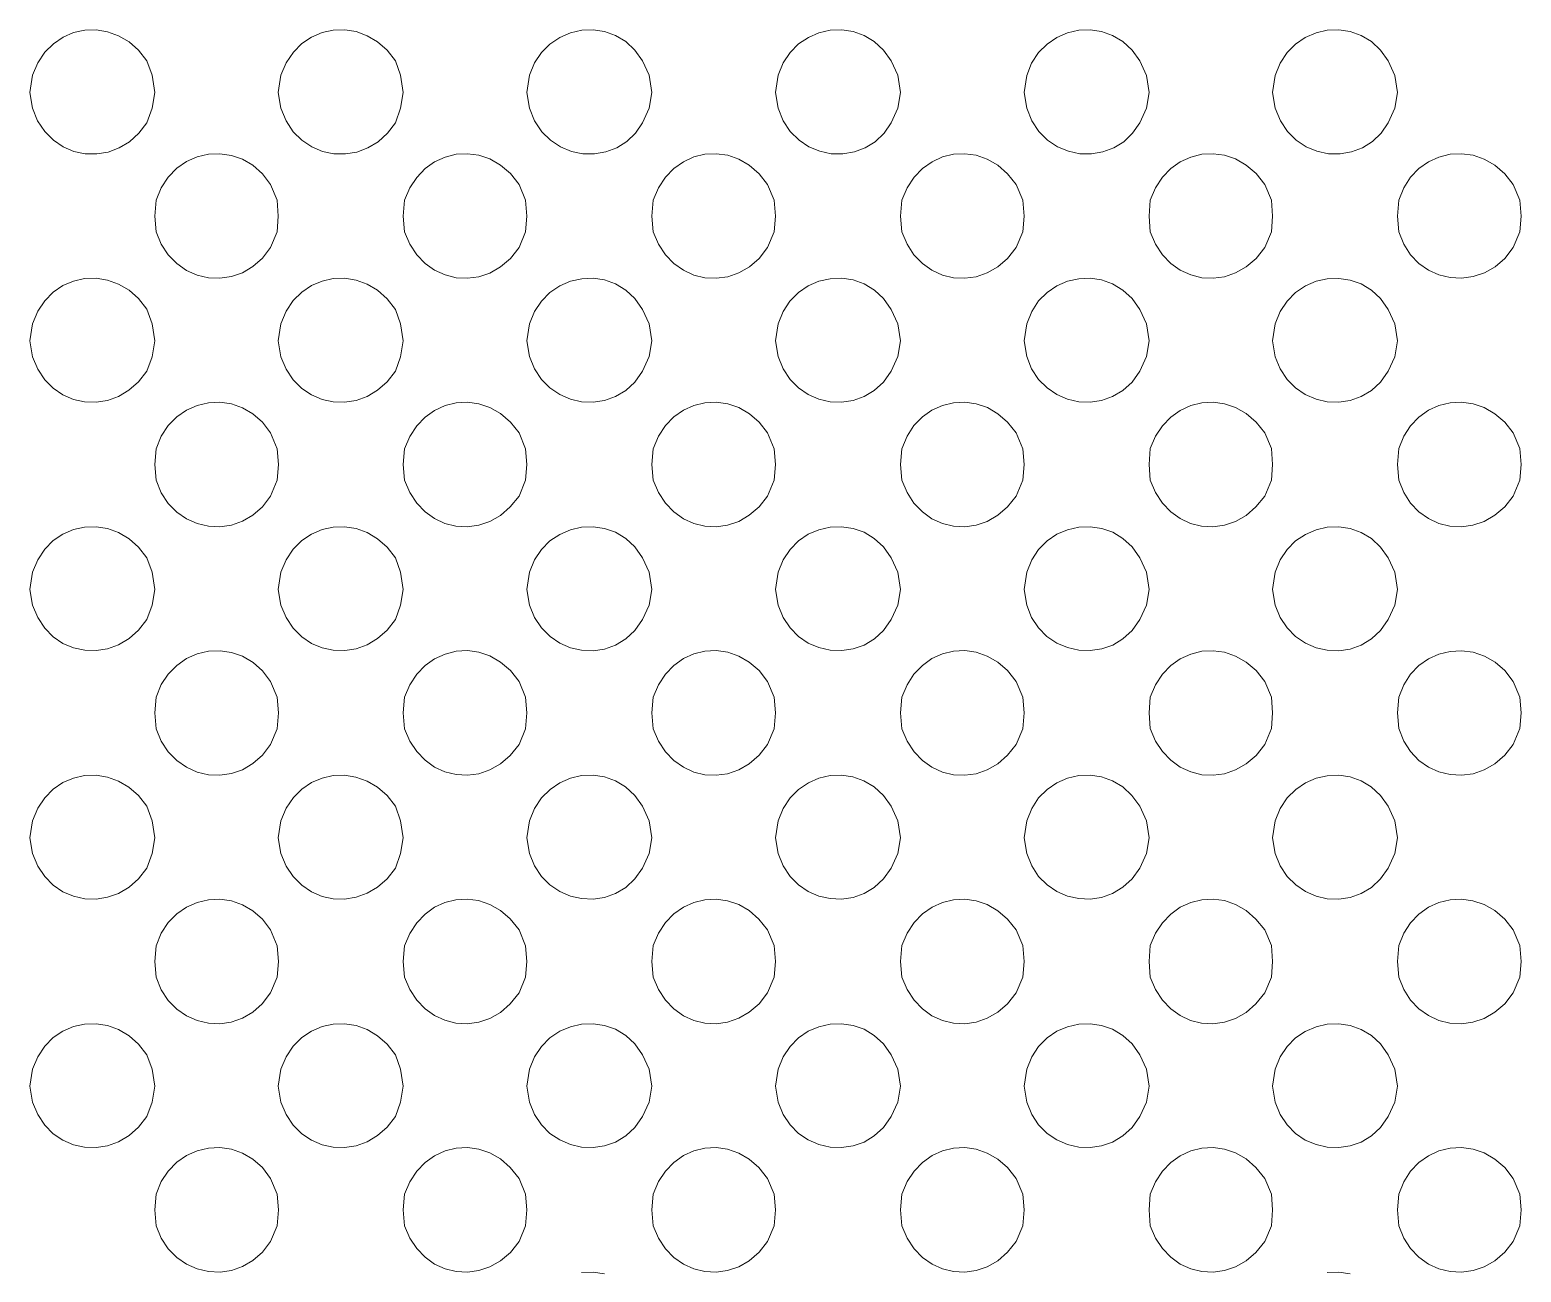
# Model space of a CAD drawing. Extents: x 0 to 243, y -13 to 276.
# Drawn here: x 154.65 to 184.38, y 211.48 to 236.25 of the extents above; entities that cross this region are included whole.
import ezdxf

# ---------------------------------------------------------------- set-up
doc = ezdxf.new("R2010")
doc.units = 0
doc.layers.add('GEOMETRY', color=7, linetype='Continuous')

msp = doc.modelspace()

# ---------------------------------------------------------------- linework, layer by layer
at = {"layer": 'GEOMETRY', "lineweight": 13}
for points in [[(157.138, 235.003), (157.086, 235.345), (156.981, 235.632), (156.816, 235.845), (156.626, 236.012), (156.417, 236.135), (156.197, 236.214), (155.97, 236.25), (155.742, 236.244), (155.52, 236.196), (155.31, 236.106), (155.117, 235.975), (154.947, 235.805), (154.806, 235.594), (154.7, 235.345), (154.648, 235.003), (154.7, 234.689), (154.804, 234.434), (154.945, 234.221), (155.117, 234.048), (155.313, 233.917), (155.527, 233.828), (155.752, 233.781), (155.983, 233.777), (156.211, 233.815), (156.432, 233.896), (156.638, 234.02), (156.824, 234.188), (156.981, 234.399), (157.086, 234.689), (157.138, 235.003)], [(162.093, 235.003), (162.04, 235.345), (161.936, 235.632), (161.77, 235.845), (161.58, 236.012), (161.372, 236.135), (161.151, 236.215), (160.925, 236.251), (160.697, 236.245), (160.475, 236.196), (160.265, 236.107), (160.072, 235.976), (159.902, 235.805), (159.761, 235.595), (159.655, 235.345), (159.602, 235.003), (159.655, 234.689), (159.759, 234.434), (159.9, 234.22), (160.072, 234.048), (160.268, 233.917), (160.482, 233.828), (160.707, 233.781), (160.938, 233.777), (161.166, 233.815), (161.387, 233.896), (161.593, 234.021), (161.778, 234.188), (161.936, 234.399), (162.04, 234.689), (162.093, 235.003)], [(167.047, 235.003), (166.995, 235.345), (166.864, 235.632), (166.711, 235.848), (166.528, 236.017), (166.324, 236.139), (166.105, 236.217), (165.878, 236.251), (165.649, 236.242), (165.425, 236.191), (165.212, 236.1), (165.017, 235.968), (164.848, 235.798), (164.71, 235.59), (164.609, 235.345), (164.558, 235.003), (164.609, 234.689), (164.711, 234.434), (164.853, 234.22), (165.027, 234.048), (165.226, 233.917), (165.443, 233.828), (165.671, 233.782), (165.903, 233.778), (166.131, 233.816), (166.349, 233.898), (166.548, 234.022), (166.722, 234.189), (166.864, 234.4), (166.995, 234.689), (167.047, 235.003)], [(172.003, 235.003), (171.951, 235.345), (171.82, 235.632), (171.665, 235.848), (171.482, 236.017), (171.278, 236.14), (171.059, 236.218), (170.832, 236.252), (170.603, 236.243), (170.379, 236.192), (170.167, 236.1), (169.972, 235.969), (169.803, 235.799), (169.665, 235.59), (169.565, 235.345), (169.513, 235.003), (169.565, 234.69), (169.666, 234.435), (169.808, 234.221), (169.981, 234.048), (170.18, 233.918), (170.397, 233.829), (170.625, 233.782), (170.857, 233.778), (171.085, 233.816), (171.303, 233.897), (171.502, 234.021), (171.677, 234.189), (171.82, 234.4), (171.951, 234.69), (172.003, 235.003)], [(176.958, 235.003), (176.906, 235.343), (176.774, 235.632), (176.62, 235.848), (176.437, 236.017), (176.233, 236.14), (176.014, 236.218), (175.786, 236.252), (175.556, 236.243), (175.332, 236.192), (175.119, 236.1), (174.925, 235.968), (174.755, 235.797), (174.618, 235.589), (174.52, 235.343), (174.468, 235.003), (174.52, 234.69), (174.621, 234.435), (174.761, 234.221), (174.935, 234.048), (175.134, 233.918), (175.351, 233.829), (175.58, 233.782), (175.812, 233.778), (176.04, 233.816), (176.258, 233.897), (176.457, 234.021), (176.632, 234.189), (176.774, 234.4), (176.906, 234.69), (176.958, 235.003)], [(181.913, 235.003), (181.86, 235.344), (181.728, 235.632), (181.574, 235.848), (181.392, 236.017), (181.187, 236.139), (180.968, 236.217), (180.74, 236.251), (180.511, 236.242), (180.287, 236.191), (180.074, 236.1), (179.88, 235.968), (179.711, 235.798), (179.573, 235.589), (179.475, 235.344), (179.422, 235.003), (179.475, 234.69), (179.576, 234.435), (179.716, 234.221), (179.89, 234.049), (180.089, 233.918), (180.306, 233.829), (180.534, 233.782), (180.766, 233.778), (180.994, 233.817), (181.212, 233.898), (181.412, 234.022), (181.586, 234.189), (181.728, 234.4), (181.86, 234.69), (181.913, 235.003)], [(159.602, 232.539), (159.577, 232.853), (159.446, 233.167), (159.285, 233.382), (159.097, 233.55), (158.889, 233.671), (158.668, 233.748), (158.439, 233.781), (158.21, 233.771), (157.986, 233.718), (157.773, 233.624), (157.578, 233.49), (157.408, 233.316), (157.268, 233.103), (157.164, 232.853), (157.138, 232.539), (157.164, 232.225), (157.267, 231.976), (157.407, 231.763), (157.578, 231.59), (157.772, 231.455), (157.985, 231.361), (158.209, 231.309), (158.438, 231.298), (158.667, 231.331), (158.888, 231.407), (159.096, 231.529), (159.284, 231.696), (159.446, 231.91), (159.577, 232.225), (159.602, 232.539)], [(164.558, 232.539), (164.532, 232.852), (164.4, 233.167), (164.227, 233.385), (164.031, 233.554), (163.82, 233.676), (163.598, 233.751), (163.371, 233.782), (163.145, 233.77), (162.925, 233.715), (162.718, 233.619), (162.528, 233.483), (162.361, 233.31), (162.223, 233.099), (162.12, 232.852), (162.093, 232.539), (162.12, 232.224), (162.223, 231.978), (162.361, 231.768), (162.527, 231.595), (162.717, 231.46), (162.925, 231.364), (163.145, 231.309), (163.371, 231.297), (163.598, 231.327), (163.82, 231.402), (164.032, 231.524), (164.227, 231.692), (164.4, 231.909), (164.532, 232.224), (164.558, 232.539)], [(169.512, 232.539), (169.486, 232.852), (169.355, 233.167), (169.184, 233.383), (168.99, 233.552), (168.78, 233.673), (168.559, 233.75), (168.332, 233.782), (168.106, 233.771), (167.886, 233.717), (167.678, 233.622), (167.486, 233.487), (167.318, 233.313), (167.179, 233.101), (167.074, 232.852), (167.047, 232.539), (167.074, 232.224), (167.179, 231.976), (167.318, 231.764), (167.486, 231.591), (167.677, 231.456), (167.886, 231.362), (168.106, 231.309), (168.333, 231.297), (168.559, 231.329), (168.781, 231.406), (168.991, 231.527), (169.184, 231.695), (169.355, 231.91), (169.486, 232.224), (169.512, 232.539)], [(174.467, 232.539), (174.441, 232.852), (174.309, 233.167), (174.138, 233.383), (173.945, 233.552), (173.735, 233.673), (173.514, 233.75), (173.287, 233.782), (173.061, 233.771), (172.841, 233.717), (172.633, 233.622), (172.442, 233.487), (172.274, 233.313), (172.134, 233.101), (172.029, 232.852), (172.003, 232.539), (172.029, 232.224), (172.134, 231.976), (172.273, 231.764), (172.441, 231.591), (172.632, 231.456), (172.841, 231.362), (173.061, 231.309), (173.287, 231.297), (173.514, 231.329), (173.735, 231.406), (173.946, 231.527), (174.139, 231.695), (174.309, 231.91), (174.441, 232.224), (174.467, 232.539)], [(179.422, 232.539), (179.397, 232.853), (179.265, 233.167), (179.091, 233.385), (178.896, 233.554), (178.684, 233.676), (178.463, 233.751), (178.236, 233.782), (178.01, 233.77), (177.79, 233.715), (177.582, 233.62), (177.392, 233.485), (177.225, 233.311), (177.087, 233.1), (176.984, 232.853), (176.958, 232.539), (176.984, 232.224), (177.087, 231.978), (177.225, 231.768), (177.392, 231.594), (177.582, 231.459), (177.79, 231.364), (178.01, 231.309), (178.236, 231.297), (178.463, 231.328), (178.685, 231.403), (178.896, 231.525), (179.091, 231.693), (179.265, 231.91), (179.397, 232.224), (179.422, 232.539)], [(184.377, 232.539), (184.351, 232.853), (184.22, 233.167), (184.049, 233.383), (183.854, 233.552), (183.642, 233.673), (183.418, 233.749), (183.189, 233.781), (182.96, 233.769), (182.737, 233.715), (182.528, 233.62), (182.337, 233.486), (182.171, 233.312), (182.036, 233.101), (181.938, 232.853), (181.913, 232.539), (181.938, 232.225), (182.035, 231.978), (182.17, 231.767), (182.336, 231.594), (182.527, 231.459), (182.737, 231.364), (182.959, 231.31), (183.189, 231.299), (183.418, 231.33), (183.643, 231.406), (183.855, 231.527), (184.049, 231.695), (184.22, 231.91), (184.351, 232.225), (184.377, 232.539)], [(157.138, 230.048), (157.086, 230.39), (156.981, 230.679), (156.816, 230.892), (156.626, 231.059), (156.417, 231.182), (156.196, 231.261), (155.969, 231.297), (155.741, 231.291), (155.519, 231.242), (155.308, 231.152), (155.115, 231.021), (154.945, 230.85), (154.805, 230.64), (154.7, 230.39), (154.648, 230.048), (154.7, 229.734), (154.805, 229.484), (154.946, 229.274), (155.115, 229.103), (155.308, 228.972), (155.519, 228.882), (155.741, 228.833), (155.969, 228.826), (156.196, 228.862), (156.417, 228.942), (156.625, 229.064), (156.816, 229.232), (156.981, 229.444), (157.086, 229.734), (157.138, 230.048)], [(162.093, 230.048), (162.04, 230.39), (161.936, 230.677), (161.771, 230.89), (161.581, 231.058), (161.373, 231.182), (161.152, 231.261), (160.925, 231.297), (160.697, 231.291), (160.475, 231.243), (160.265, 231.153), (160.071, 231.022), (159.901, 230.851), (159.761, 230.64), (159.655, 230.39), (159.602, 230.048), (159.655, 229.734), (159.761, 229.484), (159.901, 229.273), (160.071, 229.102), (160.264, 228.972), (160.474, 228.882), (160.696, 228.833), (160.924, 228.827), (161.151, 228.863), (161.372, 228.942), (161.58, 229.065), (161.77, 229.233), (161.936, 229.445), (162.04, 229.734), (162.093, 230.048)], [(167.047, 230.048), (166.995, 230.39), (166.864, 230.677), (166.711, 230.893), (166.529, 231.063), (166.325, 231.186), (166.106, 231.264), (165.878, 231.298), (165.649, 231.289), (165.424, 231.238), (165.212, 231.147), (165.017, 231.015), (164.847, 230.844), (164.709, 230.636), (164.609, 230.39), (164.558, 230.048), (164.609, 229.735), (164.709, 229.49), (164.847, 229.281), (165.016, 229.11), (165.211, 228.978), (165.423, 228.886), (165.648, 228.835), (165.877, 228.826), (166.105, 228.86), (166.324, 228.938), (166.528, 229.06), (166.711, 229.229), (166.864, 229.445), (166.995, 229.735), (167.047, 230.048)], [(172.003, 230.048), (171.951, 230.39), (171.82, 230.677), (171.666, 230.893), (171.484, 231.062), (171.279, 231.185), (171.06, 231.263), (170.832, 231.297), (170.603, 231.288), (170.378, 231.238), (170.165, 231.146), (169.971, 231.014), (169.801, 230.844), (169.664, 230.635), (169.565, 230.39), (169.513, 230.048), (169.565, 229.735), (169.664, 229.489), (169.802, 229.281), (169.971, 229.11), (170.165, 228.978), (170.378, 228.886), (170.602, 228.835), (170.831, 228.826), (171.058, 228.86), (171.278, 228.937), (171.482, 229.06), (171.665, 229.229), (171.82, 229.445), (171.951, 229.735), (172.003, 230.048)], [(176.958, 230.048), (176.906, 230.391), (176.774, 230.677), (176.619, 230.893), (176.437, 231.062), (176.233, 231.185), (176.014, 231.264), (175.786, 231.298), (175.557, 231.289), (175.333, 231.238), (175.121, 231.147), (174.926, 231.015), (174.757, 230.845), (174.619, 230.636), (174.52, 230.391), (174.468, 230.048), (174.52, 229.735), (174.618, 229.49), (174.755, 229.281), (174.925, 229.111), (175.119, 228.979), (175.332, 228.887), (175.556, 228.836), (175.786, 228.826), (176.014, 228.86), (176.233, 228.938), (176.437, 229.06), (176.62, 229.229), (176.774, 229.445), (176.906, 229.735), (176.958, 230.048)], [(181.913, 230.048), (181.86, 230.39), (181.728, 230.677), (181.574, 230.893), (181.392, 231.062), (181.188, 231.184), (180.969, 231.262), (180.741, 231.296), (180.512, 231.287), (180.288, 231.237), (180.075, 231.145), (179.881, 231.013), (179.712, 230.843), (179.574, 230.635), (179.475, 230.39), (179.422, 230.048), (179.475, 229.734), (179.574, 229.489), (179.711, 229.28), (179.88, 229.11), (180.074, 228.978), (180.287, 228.886), (180.511, 228.835), (180.741, 228.826), (180.968, 228.86), (181.188, 228.937), (181.392, 229.06), (181.574, 229.228), (181.728, 229.444), (181.86, 229.734), (181.913, 230.048)], [(159.603, 227.585), (159.577, 227.899), (159.446, 228.214), (159.284, 228.428), (159.096, 228.595), (158.888, 228.716), (158.667, 228.792), (158.438, 228.825), (158.209, 228.814), (157.985, 228.762), (157.773, 228.668), (157.578, 228.534), (157.408, 228.36), (157.268, 228.148), (157.165, 227.899), (157.138, 227.585), (157.165, 227.271), (157.267, 227.021), (157.407, 226.809), (157.577, 226.635), (157.772, 226.501), (157.984, 226.407), (158.209, 226.354), (158.439, 226.343), (158.668, 226.376), (158.889, 226.452), (159.097, 226.574), (159.285, 226.741), (159.446, 226.954), (159.577, 227.271), (159.603, 227.585)], [(164.558, 227.585), (164.532, 227.899), (164.4, 228.214), (164.227, 228.431), (164.032, 228.599), (163.821, 228.72), (163.599, 228.796), (163.372, 228.826), (163.146, 228.814), (162.926, 228.759), (162.718, 228.664), (162.527, 228.529), (162.361, 228.355), (162.223, 228.145), (162.12, 227.899), (162.093, 227.585), (162.12, 227.271), (162.223, 227.025), (162.36, 226.815), (162.526, 226.641), (162.716, 226.506), (162.923, 226.41), (163.143, 226.355), (163.369, 226.342), (163.596, 226.372), (163.818, 226.447), (164.03, 226.569), (164.226, 226.738), (164.4, 226.955), (164.532, 227.271), (164.558, 227.585)], [(169.512, 227.585), (169.486, 227.899), (169.355, 228.214), (169.185, 228.429), (168.991, 228.597), (168.781, 228.718), (168.56, 228.794), (168.333, 228.826), (168.106, 228.815), (167.886, 228.762), (167.677, 228.667), (167.486, 228.533), (167.318, 228.359), (167.179, 228.148), (167.074, 227.899), (167.047, 227.585), (167.074, 227.271), (167.179, 227.023), (167.318, 226.811), (167.486, 226.637), (167.677, 226.502), (167.885, 226.407), (168.105, 226.354), (168.331, 226.342), (168.558, 226.374), (168.779, 226.45), (168.99, 226.572), (169.184, 226.74), (169.355, 226.955), (169.486, 227.271), (169.512, 227.585)], [(174.467, 227.585), (174.441, 227.899), (174.309, 228.214), (174.139, 228.429), (173.946, 228.596), (173.736, 228.718), (173.514, 228.794), (173.288, 228.826), (173.061, 228.815), (172.841, 228.761), (172.632, 228.667), (172.441, 228.532), (172.273, 228.359), (172.134, 228.148), (172.029, 227.899), (172.003, 227.585), (172.029, 227.271), (172.134, 227.023), (172.273, 226.811), (172.441, 226.637), (172.632, 226.502), (172.84, 226.407), (173.06, 226.354), (173.286, 226.342), (173.513, 226.374), (173.734, 226.45), (173.944, 226.572), (174.138, 226.74), (174.309, 226.955), (174.441, 227.271), (174.467, 227.585)], [(179.422, 227.585), (179.397, 227.9), (179.265, 228.214), (179.091, 228.431), (178.895, 228.599), (178.684, 228.721), (178.462, 228.796), (178.235, 228.827), (178.009, 228.814), (177.789, 228.76), (177.582, 228.664), (177.392, 228.529), (177.225, 228.356), (177.087, 228.146), (176.984, 227.9), (176.958, 227.585), (176.984, 227.272), (177.087, 227.026), (177.224, 226.815), (177.391, 226.641), (177.581, 226.506), (177.788, 226.41), (178.007, 226.355), (178.233, 226.342), (178.46, 226.372), (178.682, 226.448), (178.894, 226.569), (179.09, 226.738), (179.265, 226.955), (179.397, 227.272), (179.422, 227.585)], [(184.377, 227.585), (184.351, 227.9), (184.22, 228.214), (184.048, 228.43), (183.854, 228.597), (183.641, 228.718), (183.417, 228.794), (183.188, 228.825), (182.959, 228.814), (182.737, 228.76), (182.527, 228.665), (182.336, 228.53), (182.171, 228.357), (182.036, 228.147), (181.938, 227.9), (181.913, 227.585), (181.938, 227.272), (182.035, 227.025), (182.169, 226.814), (182.335, 226.64), (182.526, 226.505), (182.735, 226.41), (182.957, 226.355), (183.186, 226.343), (183.416, 226.374), (183.64, 226.45), (183.853, 226.571), (184.048, 226.739), (184.22, 226.955), (184.351, 227.272), (184.377, 227.585)], [(157.138, 225.093), (157.086, 225.435), (156.981, 225.724), (156.816, 225.937), (156.626, 226.104), (156.417, 226.227), (156.196, 226.306), (155.969, 226.342), (155.741, 226.335), (155.519, 226.287), (155.308, 226.197), (155.115, 226.066), (154.945, 225.895), (154.805, 225.684), (154.7, 225.435), (154.648, 225.093), (154.7, 224.779), (154.806, 224.53), (154.946, 224.319), (155.116, 224.149), (155.309, 224.018), (155.52, 223.928), (155.742, 223.88), (155.97, 223.873), (156.197, 223.91), (156.418, 223.989), (156.626, 224.112), (156.816, 224.279), (156.981, 224.492), (157.086, 224.779), (157.138, 225.093)], [(162.093, 225.093), (162.04, 225.435), (161.936, 225.724), (161.77, 225.936), (161.58, 226.104), (161.372, 226.227), (161.151, 226.306), (160.924, 226.342), (160.696, 226.336), (160.474, 226.287), (160.264, 226.197), (160.071, 226.067), (159.901, 225.896), (159.761, 225.685), (159.655, 225.435), (159.602, 225.093), (159.655, 224.78), (159.761, 224.53), (159.901, 224.32), (160.071, 224.149), (160.265, 224.018), (160.475, 223.928), (160.697, 223.88), (160.925, 223.873), (161.152, 223.909), (161.373, 223.989), (161.581, 224.112), (161.771, 224.279), (161.936, 224.492), (162.04, 224.78), (162.093, 225.093)], [(167.047, 225.093), (166.995, 225.435), (166.864, 225.724), (166.71, 225.94), (166.527, 226.109), (166.323, 226.232), (166.104, 226.31), (165.876, 226.343), (165.647, 226.334), (165.423, 226.283), (165.211, 226.191), (165.017, 226.06), (164.847, 225.889), (164.709, 225.68), (164.609, 225.435), (164.558, 225.093), (164.609, 224.78), (164.71, 224.535), (164.849, 224.326), (165.019, 224.155), (165.213, 224.023), (165.425, 223.931), (165.648, 223.88), (165.877, 223.871), (166.104, 223.905), (166.323, 223.983), (166.527, 224.106), (166.709, 224.276), (166.864, 224.492), (166.995, 224.78), (167.047, 225.093)], [(172.003, 225.093), (171.951, 225.436), (171.82, 225.724), (171.664, 225.94), (171.481, 226.109), (171.277, 226.232), (171.058, 226.31), (170.831, 226.344), (170.602, 226.335), (170.378, 226.284), (170.166, 226.192), (169.972, 226.06), (169.802, 225.89), (169.665, 225.681), (169.565, 225.436), (169.513, 225.093), (169.565, 224.78), (169.664, 224.535), (169.802, 224.326), (169.971, 224.156), (170.166, 224.024), (170.379, 223.932), (170.603, 223.881), (170.833, 223.872), (171.061, 223.906), (171.28, 223.983), (171.484, 224.107), (171.666, 224.276), (171.82, 224.492), (171.951, 224.78), (172.003, 225.093)], [(176.958, 225.093), (176.906, 225.436), (176.774, 225.723), (176.62, 225.939), (176.438, 226.109), (176.234, 226.232), (176.015, 226.31), (175.787, 226.344), (175.557, 226.335), (175.333, 226.284), (175.12, 226.192), (174.926, 226.06), (174.756, 225.89), (174.619, 225.681), (174.52, 225.436), (174.468, 225.093), (174.52, 224.78), (174.618, 224.535), (174.755, 224.327), (174.924, 224.156), (175.119, 224.024), (175.332, 223.932), (175.557, 223.881), (175.787, 223.872), (176.015, 223.906), (176.235, 223.984), (176.439, 224.107), (176.621, 224.276), (176.774, 224.492), (176.906, 224.78), (176.958, 225.093)], [(181.913, 225.093), (181.86, 225.435), (181.728, 225.722), (181.574, 225.938), (181.392, 226.108), (181.188, 226.231), (180.969, 226.309), (180.742, 226.343), (180.512, 226.334), (180.288, 226.283), (180.075, 226.191), (179.881, 226.06), (179.712, 225.889), (179.574, 225.68), (179.475, 225.435), (179.422, 225.093), (179.475, 224.779), (179.574, 224.534), (179.711, 224.325), (179.88, 224.154), (180.075, 224.023), (180.288, 223.931), (180.512, 223.88), (180.742, 223.871), (180.969, 223.905), (181.188, 223.983), (181.392, 224.106), (181.574, 224.275), (181.728, 224.491), (181.86, 224.779), (181.913, 225.093)], [(159.603, 222.63), (159.577, 222.944), (159.446, 223.259), (159.285, 223.473), (159.098, 223.639), (158.89, 223.761), (158.669, 223.837), (158.44, 223.87), (158.21, 223.859), (157.986, 223.807), (157.773, 223.713), (157.578, 223.579), (157.408, 223.406), (157.268, 223.194), (157.165, 222.944), (157.138, 222.63), (157.165, 222.316), (157.268, 222.066), (157.408, 221.854), (157.578, 221.68), (157.773, 221.546), (157.985, 221.452), (158.209, 221.399), (158.438, 221.388), (158.667, 221.421), (158.888, 221.498), (159.096, 221.619), (159.284, 221.787), (159.446, 222.001), (159.577, 222.316), (159.603, 222.63)], [(164.558, 222.63), (164.532, 222.944), (164.4, 223.259), (164.227, 223.476), (164.031, 223.645), (163.82, 223.766), (163.598, 223.841), (163.371, 223.872), (163.144, 223.859), (162.925, 223.805), (162.717, 223.709), (162.527, 223.574), (162.36, 223.401), (162.223, 223.19), (162.12, 222.944), (162.093, 222.63), (162.12, 222.316), (162.223, 222.07), (162.361, 221.859), (162.527, 221.686), (162.717, 221.55), (162.924, 221.455), (163.144, 221.4), (163.37, 221.387), (163.597, 221.417), (163.819, 221.493), (164.031, 221.614), (164.226, 221.783), (164.4, 222.001), (164.532, 222.316), (164.558, 222.63)], [(169.512, 222.63), (169.486, 222.944), (169.355, 223.259), (169.184, 223.474), (168.99, 223.642), (168.78, 223.764), (168.559, 223.84), (168.332, 223.872), (168.106, 223.861), (167.886, 223.807), (167.677, 223.713), (167.486, 223.578), (167.318, 223.404), (167.179, 223.193), (167.074, 222.944), (167.047, 222.63), (167.074, 222.316), (167.179, 222.067), (167.318, 221.856), (167.486, 221.682), (167.677, 221.547), (167.886, 221.452), (168.106, 221.399), (168.332, 221.388), (168.558, 221.419), (168.78, 221.496), (168.99, 221.617), (169.184, 221.785), (169.355, 222.001), (169.486, 222.316), (169.512, 222.63)], [(174.467, 222.63), (174.441, 222.945), (174.309, 223.259), (174.138, 223.474), (173.945, 223.642), (173.735, 223.764), (173.514, 223.84), (173.287, 223.872), (173.061, 223.861), (172.841, 223.807), (172.632, 223.713), (172.441, 223.578), (172.273, 223.405), (172.134, 223.193), (172.029, 222.945), (172.003, 222.63), (172.029, 222.316), (172.134, 222.067), (172.274, 221.856), (172.441, 221.682), (172.632, 221.547), (172.841, 221.452), (173.061, 221.399), (173.287, 221.388), (173.513, 221.419), (173.734, 221.496), (173.945, 221.617), (174.138, 221.785), (174.309, 222.001), (174.441, 222.316), (174.467, 222.63)], [(179.422, 222.63), (179.397, 222.945), (179.265, 223.259), (179.092, 223.476), (178.897, 223.644), (178.685, 223.765), (178.463, 223.84), (178.236, 223.871), (178.01, 223.859), (177.79, 223.804), (177.582, 223.709), (177.391, 223.574), (177.224, 223.401), (177.087, 223.191), (176.984, 222.945), (176.958, 222.63), (176.984, 222.317), (177.087, 222.07), (177.225, 221.859), (177.391, 221.686), (177.581, 221.55), (177.789, 221.454), (178.009, 221.399), (178.235, 221.387), (178.461, 221.417), (178.683, 221.493), (178.895, 221.615), (179.091, 221.784), (179.265, 222.001), (179.397, 222.317), (179.422, 222.63)], [(184.377, 222.63), (184.351, 222.945), (184.22, 223.259), (184.049, 223.474), (183.855, 223.642), (183.643, 223.763), (183.419, 223.839), (183.189, 223.87), (182.96, 223.858), (182.737, 223.805), (182.527, 223.71), (182.336, 223.576), (182.17, 223.403), (182.035, 223.192), (181.938, 222.945), (181.913, 222.63), (181.938, 222.317), (182.035, 222.069), (182.17, 221.858), (182.336, 221.684), (182.527, 221.549), (182.736, 221.454), (182.959, 221.4), (183.188, 221.388), (183.417, 221.419), (183.641, 221.495), (183.854, 221.617), (184.048, 221.785), (184.22, 222.001), (184.351, 222.317), (184.377, 222.63)], [(157.138, 220.14), (157.086, 220.48), (156.981, 220.769), (156.815, 220.981), (156.624, 221.149), (156.415, 221.272), (156.195, 221.351), (155.968, 221.387), (155.741, 221.38), (155.519, 221.332), (155.309, 221.242), (155.116, 221.111), (154.947, 220.94), (154.806, 220.729), (154.7, 220.48), (154.648, 220.14), (154.7, 219.827), (154.805, 219.577), (154.945, 219.366), (155.115, 219.195), (155.308, 219.064), (155.519, 218.974), (155.742, 218.925), (155.969, 218.918), (156.197, 218.954), (156.418, 219.033), (156.626, 219.157), (156.816, 219.324), (156.981, 219.537), (157.086, 219.827), (157.138, 220.14)], [(162.093, 220.14), (162.04, 220.48), (161.936, 220.769), (161.77, 220.981), (161.579, 221.149), (161.37, 221.272), (161.15, 221.351), (160.923, 221.387), (160.696, 221.381), (160.475, 221.332), (160.265, 221.242), (160.072, 221.112), (159.902, 220.941), (159.761, 220.73), (159.655, 220.48), (159.602, 220.14), (159.655, 219.827), (159.76, 219.577), (159.9, 219.366), (160.07, 219.194), (160.263, 219.063), (160.474, 218.973), (160.696, 218.925), (160.924, 218.918), (161.151, 218.954), (161.372, 219.034), (161.581, 219.157), (161.771, 219.324), (161.936, 219.537), (162.04, 219.827), (162.093, 220.14)], [(167.047, 220.14), (166.995, 220.481), (166.864, 220.769), (166.709, 220.985), (166.525, 221.154), (166.321, 221.277), (166.102, 221.355), (165.875, 221.389), (165.647, 221.38), (165.424, 221.329), (165.212, 221.237), (165.018, 221.105), (164.849, 220.935), (164.71, 220.726), (164.609, 220.481), (164.558, 220.14), (164.609, 219.827), (164.709, 219.581), (164.847, 219.372), (165.017, 219.202), (165.211, 219.07), (165.423, 218.978), (165.647, 218.927), (165.876, 218.918), (166.104, 218.951), (166.323, 219.029), (166.527, 219.152), (166.71, 219.321), (166.864, 219.537), (166.995, 219.827), (167.047, 220.14)], [(172.003, 220.14), (171.951, 220.481), (171.82, 220.77), (171.663, 220.986), (171.48, 221.155), (171.276, 221.278), (171.057, 221.356), (170.83, 221.39), (170.602, 221.381), (170.378, 221.33), (170.167, 221.238), (169.973, 221.106), (169.804, 220.935), (169.665, 220.727), (169.565, 220.481), (169.513, 220.14), (169.565, 219.827), (169.665, 219.581), (169.802, 219.372), (169.972, 219.202), (170.166, 219.07), (170.378, 218.978), (170.602, 218.927), (170.831, 218.918), (171.058, 218.951), (171.277, 219.029), (171.481, 219.152), (171.664, 219.321), (171.82, 219.537), (171.951, 219.827), (172.003, 220.14)], [(176.958, 220.141), (176.906, 220.481), (176.774, 220.77), (176.618, 220.986), (176.435, 221.155), (176.231, 221.278), (176.012, 221.355), (175.785, 221.389), (175.556, 221.38), (175.332, 221.329), (175.121, 221.237), (174.927, 221.106), (174.758, 220.935), (174.62, 220.726), (174.52, 220.481), (174.468, 220.141), (174.52, 219.825), (174.619, 219.58), (174.757, 219.372), (174.926, 219.201), (175.121, 219.07), (175.333, 218.978), (175.557, 218.927), (175.786, 218.918), (176.014, 218.952), (176.233, 219.03), (176.437, 219.153), (176.619, 219.321), (176.774, 219.537), (176.906, 219.825), (176.958, 220.141)], [(181.913, 220.14), (181.86, 220.48), (181.728, 220.769), (181.573, 220.985), (181.389, 221.154), (181.185, 221.277), (180.966, 221.354), (180.739, 221.388), (180.511, 221.379), (180.287, 221.328), (180.076, 221.236), (179.882, 221.105), (179.713, 220.934), (179.575, 220.725), (179.475, 220.48), (179.422, 220.14), (179.475, 219.824), (179.575, 219.579), (179.712, 219.37), (179.882, 219.2), (180.076, 219.068), (180.288, 218.977), (180.512, 218.926), (180.741, 218.917), (180.968, 218.951), (181.187, 219.029), (181.391, 219.151), (181.574, 219.32), (181.728, 219.536), (181.86, 219.824), (181.913, 220.14)], [(159.603, 217.675), (159.577, 217.989), (159.446, 218.304), (159.284, 218.518), (159.095, 218.685), (158.887, 218.807), (158.666, 218.883), (158.438, 218.915), (158.209, 218.904), (157.985, 218.852), (157.773, 218.758), (157.579, 218.623), (157.408, 218.45), (157.269, 218.238), (157.165, 217.989), (157.138, 217.675), (157.165, 217.361), (157.268, 217.111), (157.408, 216.899), (157.578, 216.726), (157.772, 216.591), (157.984, 216.497), (158.207, 216.444), (158.437, 216.434), (158.665, 216.466), (158.886, 216.543), (159.094, 216.664), (159.283, 216.832), (159.446, 217.046), (159.577, 217.361), (159.603, 217.675)], [(164.558, 217.675), (164.532, 217.989), (164.4, 218.304), (164.225, 218.522), (164.029, 218.691), (163.817, 218.812), (163.595, 218.888), (163.369, 218.918), (163.143, 218.905), (162.924, 218.85), (162.717, 218.754), (162.528, 218.619), (162.361, 218.445), (162.224, 218.235), (162.12, 217.989), (162.093, 217.675), (162.12, 217.361), (162.223, 217.115), (162.36, 216.905), (162.527, 216.732), (162.716, 216.597), (162.924, 216.501), (163.143, 216.446), (163.369, 216.433), (163.596, 216.464), (163.818, 216.539), (164.03, 216.66), (164.226, 216.829), (164.4, 217.046), (164.532, 217.361), (164.558, 217.675)], [(169.512, 217.675), (169.486, 217.99), (169.355, 218.304), (169.183, 218.52), (168.989, 218.688), (168.779, 218.809), (168.558, 218.886), (168.331, 218.918), (168.106, 218.906), (167.886, 218.853), (167.678, 218.758), (167.487, 218.624), (167.32, 218.45), (167.18, 218.239), (167.074, 217.99), (167.047, 217.675), (167.074, 217.361), (167.179, 217.113), (167.318, 216.901), (167.486, 216.728), (167.677, 216.593), (167.885, 216.498), (168.105, 216.445), (168.331, 216.434), (168.558, 216.466), (168.779, 216.542), (168.99, 216.663), (169.184, 216.831), (169.355, 217.046), (169.486, 217.361), (169.512, 217.675)], [(174.467, 217.675), (174.441, 217.99), (174.309, 218.304), (174.138, 218.519), (173.944, 218.687), (173.734, 218.809), (173.513, 218.885), (173.287, 218.917), (173.061, 218.905), (172.841, 218.852), (172.633, 218.757), (172.442, 218.623), (172.274, 218.45), (172.135, 218.238), (172.029, 217.99), (172.003, 217.675), (172.029, 217.362), (172.134, 217.113), (172.274, 216.901), (172.441, 216.727), (172.632, 216.592), (172.84, 216.498), (173.06, 216.444), (173.286, 216.433), (173.512, 216.464), (173.733, 216.541), (173.944, 216.662), (174.138, 216.83), (174.309, 217.046), (174.441, 217.362), (174.467, 217.675)], [(179.422, 217.675), (179.397, 217.99), (179.265, 218.304), (179.09, 218.521), (178.894, 218.69), (178.683, 218.811), (178.461, 218.887), (178.234, 218.917), (178.008, 218.905), (177.789, 218.85), (177.581, 218.754), (177.392, 218.619), (177.225, 218.446), (177.087, 218.236), (176.984, 217.99), (176.958, 217.675), (176.984, 217.362), (177.087, 217.116), (177.225, 216.905), (177.391, 216.731), (177.581, 216.596), (177.788, 216.5), (178.007, 216.445), (178.233, 216.432), (178.46, 216.463), (178.682, 216.538), (178.894, 216.66), (179.09, 216.829), (179.265, 217.046), (179.397, 217.362), (179.422, 217.675)], [(184.377, 217.675), (184.351, 217.99), (184.22, 218.304), (184.048, 218.52), (183.853, 218.688), (183.64, 218.809), (183.416, 218.885), (183.187, 218.916), (182.958, 218.904), (182.736, 218.85), (182.527, 218.755), (182.336, 218.62), (182.17, 218.447), (182.036, 218.237), (181.938, 217.99), (181.913, 217.675), (181.938, 217.362), (182.035, 217.115), (182.17, 216.904), (182.335, 216.731), (182.526, 216.595), (182.735, 216.5), (182.957, 216.446), (183.186, 216.434), (183.415, 216.465), (183.639, 216.54), (183.852, 216.662), (184.048, 216.83), (184.22, 217.046), (184.351, 217.362), (184.377, 217.675)], [(157.138, 215.185), (157.086, 215.525), (156.981, 215.814), (156.816, 216.026), (156.626, 216.194), (156.417, 216.317), (156.196, 216.396), (155.969, 216.432), (155.741, 216.425), (155.519, 216.377), (155.308, 216.287), (155.115, 216.156), (154.945, 215.985), (154.805, 215.774), (154.7, 215.525), (154.648, 215.185), (154.7, 214.872), (154.805, 214.622), (154.945, 214.411), (155.115, 214.24), (155.308, 214.109), (155.519, 214.018), (155.741, 213.97), (155.969, 213.963), (156.196, 213.999), (156.417, 214.078), (156.626, 214.201), (156.816, 214.369), (156.981, 214.582), (157.086, 214.872), (157.138, 215.185)], [(162.093, 215.185), (162.04, 215.525), (161.936, 215.814), (161.77, 216.026), (161.58, 216.194), (161.372, 216.317), (161.151, 216.396), (160.924, 216.432), (160.696, 216.426), (160.474, 216.377), (160.264, 216.287), (160.071, 216.156), (159.901, 215.985), (159.761, 215.775), (159.655, 215.525), (159.602, 215.185), (159.655, 214.872), (159.76, 214.622), (159.9, 214.411), (160.07, 214.239), (160.263, 214.108), (160.474, 214.018), (160.696, 213.97), (160.924, 213.963), (161.151, 213.999), (161.372, 214.079), (161.581, 214.202), (161.771, 214.369), (161.936, 214.582), (162.04, 214.872), (162.093, 215.185)], [(167.047, 215.185), (166.995, 215.526), (166.864, 215.815), (166.71, 216.03), (166.527, 216.199), (166.323, 216.322), (166.104, 216.399), (165.876, 216.433), (165.647, 216.424), (165.423, 216.374), (165.211, 216.282), (165.017, 216.15), (164.847, 215.98), (164.709, 215.771), (164.609, 215.526), (164.558, 215.185), (164.609, 214.872), (164.709, 214.626), (164.847, 214.418), (165.017, 214.247), (165.211, 214.115), (165.423, 214.023), (165.647, 213.972), (165.876, 213.963), (166.104, 213.997), (166.323, 214.074), (166.527, 214.197), (166.71, 214.366), (166.864, 214.582), (166.995, 214.872), (167.047, 215.185)], [(172.003, 215.186), (171.951, 215.526), (171.82, 215.815), (171.664, 216.03), (171.481, 216.199), (171.277, 216.322), (171.058, 216.4), (170.831, 216.434), (170.602, 216.425), (170.378, 216.374), (170.166, 216.282), (169.972, 216.15), (169.802, 215.98), (169.665, 215.771), (169.565, 215.526), (169.513, 215.186), (169.565, 214.872), (169.665, 214.626), (169.802, 214.417), (169.972, 214.247), (170.166, 214.115), (170.378, 214.023), (170.602, 213.972), (170.831, 213.962), (171.058, 213.996), (171.277, 214.074), (171.481, 214.197), (171.664, 214.366), (171.82, 214.582), (171.951, 214.872), (172.003, 215.186)], [(176.958, 215.186), (176.906, 215.526), (176.774, 215.815), (176.619, 216.031), (176.437, 216.199), (176.232, 216.322), (176.013, 216.4), (175.785, 216.434), (175.556, 216.425), (175.332, 216.374), (175.119, 216.282), (174.925, 216.15), (174.756, 215.979), (174.619, 215.771), (174.52, 215.526), (174.468, 215.186), (174.52, 214.872), (174.619, 214.626), (174.756, 214.418), (174.925, 214.247), (175.12, 214.115), (175.332, 214.023), (175.556, 213.972), (175.786, 213.963), (176.013, 213.997), (176.232, 214.074), (176.437, 214.197), (176.619, 214.366), (176.774, 214.582), (176.906, 214.872), (176.958, 215.186)], [(181.913, 215.185), (181.86, 215.525), (181.728, 215.814), (181.573, 216.029), (181.391, 216.198), (181.187, 216.321), (180.967, 216.399), (180.74, 216.433), (180.511, 216.424), (180.287, 216.373), (180.074, 216.281), (179.88, 216.149), (179.711, 215.979), (179.574, 215.77), (179.475, 215.525), (179.422, 215.185), (179.475, 214.871), (179.574, 214.625), (179.711, 214.416), (179.88, 214.246), (180.074, 214.114), (180.287, 214.022), (180.511, 213.971), (180.74, 213.962), (180.967, 213.996), (181.187, 214.074), (181.391, 214.197), (181.573, 214.366), (181.728, 214.582), (181.86, 214.871), (181.913, 215.185)], [(159.603, 212.72), (159.577, 213.034), (159.446, 213.349), (159.284, 213.563), (159.095, 213.731), (158.888, 213.853), (158.666, 213.929), (158.438, 213.962), (158.209, 213.951), (157.985, 213.898), (157.773, 213.804), (157.579, 213.67), (157.408, 213.496), (157.269, 213.284), (157.165, 213.034), (157.138, 212.72), (157.165, 212.404), (157.268, 212.155), (157.408, 211.943), (157.579, 211.77), (157.773, 211.637), (157.986, 211.543), (158.21, 211.491), (158.44, 211.48), (158.668, 211.513), (158.889, 211.59), (159.097, 211.711), (159.285, 211.878), (159.446, 212.091), (159.577, 212.404), (159.603, 212.72)], [(164.558, 212.72), (164.532, 213.035), (164.4, 213.349), (164.226, 213.567), (164.03, 213.736), (163.818, 213.857), (163.597, 213.933), (163.37, 213.964), (163.144, 213.951), (162.925, 213.896), (162.717, 213.8), (162.528, 213.665), (162.361, 213.492), (162.224, 213.281), (162.12, 213.035), (162.093, 212.72), (162.12, 212.404), (162.223, 212.159), (162.361, 211.949), (162.528, 211.776), (162.718, 211.641), (162.925, 211.546), (163.145, 211.492), (163.371, 211.479), (163.598, 211.51), (163.82, 211.585), (164.031, 211.706), (164.227, 211.874), (164.4, 212.091), (164.532, 212.404), (164.558, 212.72)], [(169.512, 212.72), (169.486, 213.035), (169.355, 213.349), (169.183, 213.565), (168.99, 213.733), (168.779, 213.855), (168.558, 213.931), (168.332, 213.963), (168.106, 213.952), (167.886, 213.899), (167.678, 213.804), (167.487, 213.669), (167.319, 213.495), (167.18, 213.284), (167.074, 213.035), (167.047, 212.72), (167.074, 212.405), (167.18, 212.157), (167.319, 211.946), (167.487, 211.772), (167.678, 211.638), (167.886, 211.543), (168.106, 211.49), (168.332, 211.479), (168.558, 211.511), (168.78, 211.587), (168.99, 211.708), (169.184, 211.876), (169.355, 212.091), (169.486, 212.405), (169.512, 212.72)], [(174.467, 212.72), (174.441, 213.035), (174.309, 213.349), (174.138, 213.565), (173.944, 213.733), (173.734, 213.855), (173.513, 213.931), (173.287, 213.963), (173.061, 213.952), (172.841, 213.899), (172.633, 213.804), (172.442, 213.669), (172.274, 213.495), (172.135, 213.284), (172.029, 213.035), (172.003, 212.72), (172.029, 212.405), (172.135, 212.157), (172.274, 211.946), (172.442, 211.772), (172.633, 211.638), (172.841, 211.543), (173.061, 211.49), (173.287, 211.479), (173.513, 211.511), (173.734, 211.587), (173.944, 211.708), (174.138, 211.876), (174.309, 212.091), (174.441, 212.405), (174.467, 212.72)], [(179.422, 212.72), (179.397, 213.035), (179.265, 213.349), (179.09, 213.567), (178.895, 213.736), (178.683, 213.858), (178.461, 213.933), (178.235, 213.964), (178.009, 213.951), (177.79, 213.897), (177.582, 213.801), (177.392, 213.666), (177.225, 213.492), (177.087, 213.281), (176.984, 213.035), (176.958, 212.72), (176.984, 212.405), (177.087, 212.159), (177.225, 211.949), (177.392, 211.776), (177.582, 211.641), (177.79, 211.546), (178.009, 211.491), (178.235, 211.478), (178.461, 211.509), (178.683, 211.584), (178.895, 211.706), (179.09, 211.874), (179.265, 212.091), (179.397, 212.405), (179.422, 212.72)], [(184.377, 212.72), (184.351, 213.035), (184.22, 213.35), (184.048, 213.566), (183.853, 213.734), (183.641, 213.856), (183.417, 213.931), (183.188, 213.963), (182.959, 213.951), (182.737, 213.897), (182.527, 213.802), (182.337, 213.667), (182.171, 213.493), (182.036, 213.282), (181.938, 213.035), (181.913, 212.72), (181.938, 212.405), (182.036, 212.158), (182.171, 211.948), (182.337, 211.775), (182.527, 211.641), (182.737, 211.546), (182.959, 211.492), (183.188, 211.48), (183.417, 211.511), (183.641, 211.587), (183.853, 211.708), (184.048, 211.876), (184.22, 212.091), (184.351, 212.405), (184.377, 212.72)]]:
    msp.add_lwpolyline(points, close=True, dxfattribs=at)
for points in [[(166.104, 211.445), (165.876, 211.479), (165.647, 211.47)], [(180.969, 211.445), (180.741, 211.479), (180.512, 211.47)]]:
    msp.add_lwpolyline(points, dxfattribs=at)

doc.saveas('drawing.dxf')
